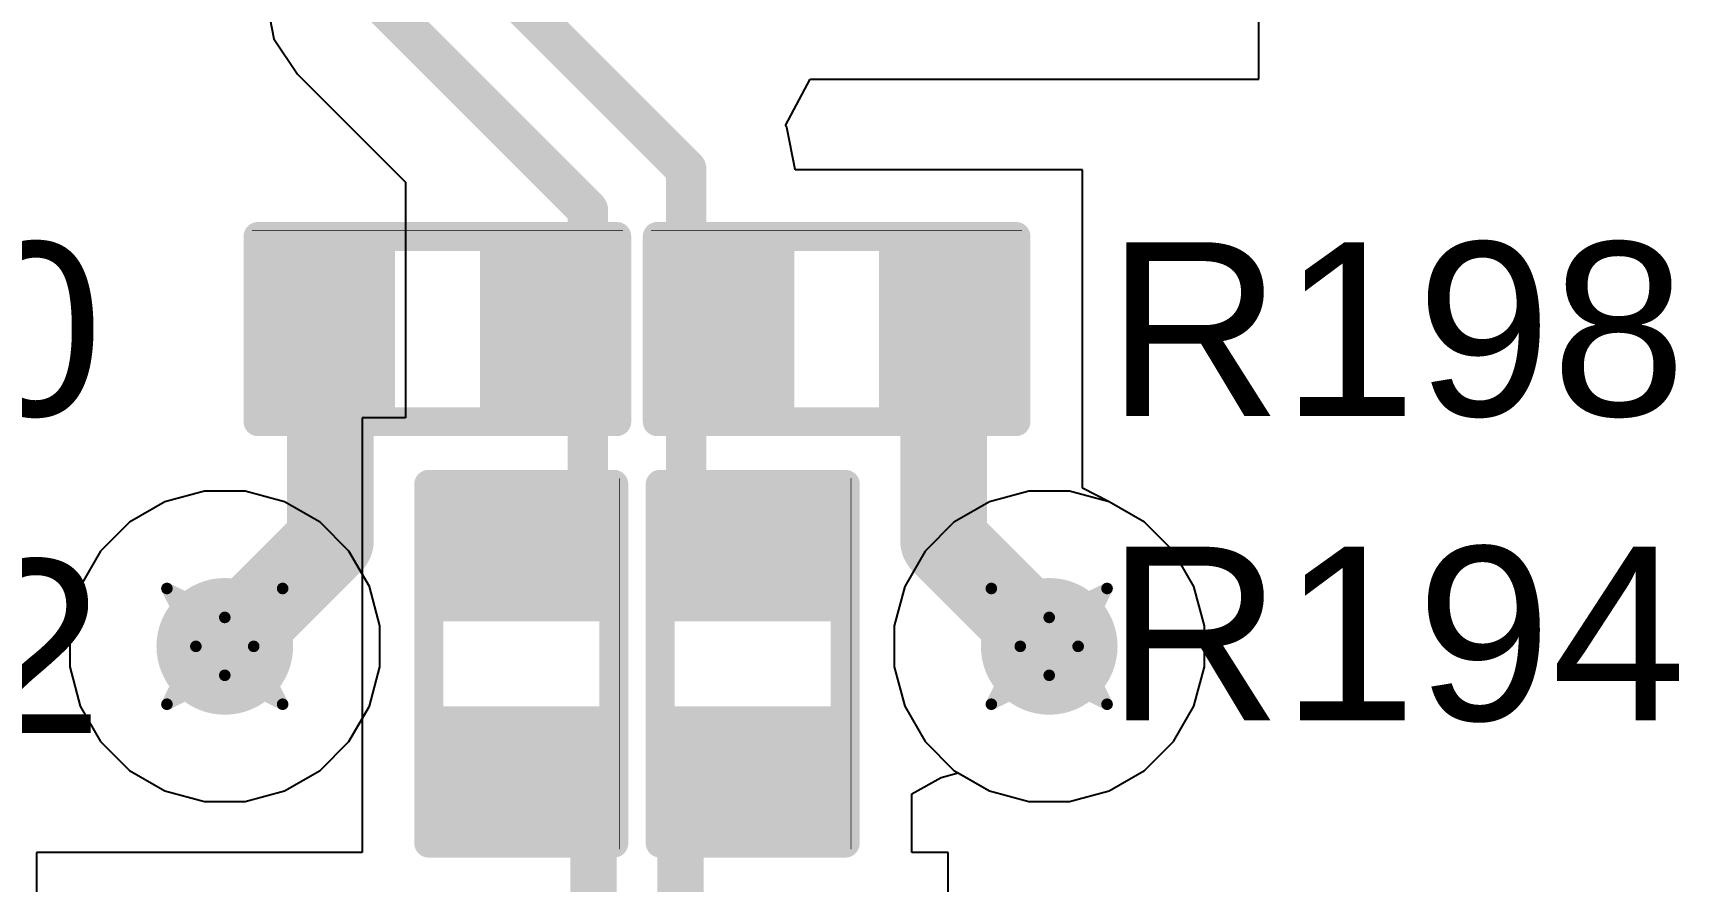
# Model space of a CAD drawing. Header units: inches. Extents: x -36 to 349, y -11 to 240.
# Drawn here: x 40.05 to 47.28, y 102.73 to 106.46 of the extents above; entities that cross this region are included whole.
import ezdxf

# ---------------------------------------------------------------- set-up
doc = ezdxf.new("R2010")
doc.units = ezdxf.units.IN
for name, color, linetype in [('Bottom Layer', 5, 'Continuous'), ('Drill Drawing', 1, 'Continuous'), ('Layer 1', 16, 'Continuous'), ('Layer 2', 76, 'Continuous'), ('Top Layer', 1, 'Continuous'), ('Top Overlay', 2, 'Continuous'), ('Top Paste', 8, 'Continuous'), ('Top Solder', 216, 'Continuous'), ('Via Holes', 16, 'Continuous')]:
    doc.layers.add(name, color=color, linetype=linetype)
doc.styles.add('Arial', font='', dxfattribs={"height": 0.2})
doc.styles.get('Arial').set_extended_font_data('Arial')

# ---------------------------------------------------------------- blocks, each defined once
blk = doc.blocks.new('R___0402_194')
at = {"layer": 'Top Layer'}
for points in [[(-0.6985, -0.3175), (-0.6985, 0.3175), (-0.2413, 0.3175), (-0.2413, -0.3175)], [(0.2413, -0.3175), (0.2413, 0.3175), (0.6985, 0.3175), (0.6985, -0.3175)]]:
    blk.add_hatch(color=1, dxfattribs=at).paths.add_polyline_path(points)
at = {"layer": 'Top Paste'}
for points in [[(-0.6985, -0.3175), (-0.6985, 0.3175), (-0.2413, 0.3175), (-0.2413, -0.3175)], [(0.2413, -0.3175), (0.2413, 0.3175), (0.6985, 0.3175), (0.6985, -0.3175)]]:
    blk.add_hatch(color=8, dxfattribs=at).paths.add_polyline_path(points)
at = {"layer": 'Top Solder'}
for points in [[(-0.7535, -0.3725), (-0.7535, 0.3725), (-0.1863, 0.3725), (-0.1863, -0.3725)], [(0.1863, -0.3725), (0.1863, 0.3725), (0.7535, 0.3725), (0.7535, -0.3725)]]:
    blk.add_hatch(color=216, dxfattribs=at).paths.add_polyline_path(points)
at = {"layer": 'Top Overlay'}
for points in [[(-0.7874, 0.4064, 0.127, 0.127, 0), (-0.7874, -0.4064, 0.127, 0.127, 0)], [(0.7874, 0.4064, 0.127, 0.127, 0), (-0.7874, 0.4064, 0.127, 0.127, 0)], [(0.7874, 0.4064, 0.127, 0.127, 0), (0.7874, -0.4064, 0.127, 0.127, 0)], [(0.7874, -0.4064, 0.127, 0.127, 0), (-0.7874, -0.4064, 0.127, 0.127, 0)], [(0.8128, -0.4318, 0.00323, 0.00323, 0), (-0.8128, -0.4318, 0.00323, 0.00323, 0)]]:
    blk.add_lwpolyline(points, format="xyseb", dxfattribs=at)
for points in [[(-0.8192, 0.4064, 0.0635, 0.0635, 1), (-0.7557, 0.4064, 0.0635, 0.0635, 1)], [(-0.8192, 0.4064, 0.0635, 0.0635, 1), (-0.7557, 0.4064, 0.0635, 0.0635, 1)], [(0.7556, 0.4064, 0.0635, 0.0635, 1), (0.8191, 0.4064, 0.0635, 0.0635, 1)], [(0.7556, 0.4064, 0.0635, 0.0635, 1), (0.8191, 0.4064, 0.0635, 0.0635, 1)], [(-0.8192, -0.4064, 0.0635, 0.0635, 1), (-0.7557, -0.4064, 0.0635, 0.0635, 1)], [(-0.8192, -0.4064, 0.0635, 0.0635, 1), (-0.7557, -0.4064, 0.0635, 0.0635, 1)], [(0.7556, -0.4064, 0.0635, 0.0635, 1), (0.8191, -0.4064, 0.0635, 0.0635, 1)], [(0.7556, -0.4064, 0.0635, 0.0635, 1), (0.8191, -0.4064, 0.0635, 0.0635, 1)], [(-0.8136, -0.4318, 0.00161, 0.00161, 1), (-0.812, -0.4318, 0.00161, 0.00161, 1)], [(0.812, -0.4318, 0.00161, 0.00161, 1), (0.8136, -0.4318, 0.00161, 0.00161, 1)]]:
    blk.add_lwpolyline(points, format="xyseb", close=True, dxfattribs=at)
blk = doc.blocks.new('R___0402_196')
at = {"layer": 'Top Layer'}
for points in [[(-0.6985, -0.3175), (-0.6985, 0.3175), (-0.2413, 0.3175), (-0.2413, -0.3175)], [(0.2413, -0.3175), (0.2413, 0.3175), (0.6985, 0.3175), (0.6985, -0.3175)]]:
    blk.add_hatch(color=1, dxfattribs=at).paths.add_polyline_path(points)
at = {"layer": 'Top Paste'}
for points in [[(-0.6985, -0.3175), (-0.6985, 0.3175), (-0.2413, 0.3175), (-0.2413, -0.3175)], [(0.2413, -0.3175), (0.2413, 0.3175), (0.6985, 0.3175), (0.6985, -0.3175)]]:
    blk.add_hatch(color=8, dxfattribs=at).paths.add_polyline_path(points)
at = {"layer": 'Top Solder'}
for points in [[(-0.7535, -0.3725), (-0.7535, 0.3725), (-0.1863, 0.3725), (-0.1863, -0.3725)], [(0.1863, -0.3725), (0.1863, 0.3725), (0.7535, 0.3725), (0.7535, -0.3725)]]:
    blk.add_hatch(color=216, dxfattribs=at).paths.add_polyline_path(points)
at = {"layer": 'Top Overlay'}
for points in [[(-0.7874, 0.4064, 0.127, 0.127, 0), (-0.7874, -0.4064, 0.127, 0.127, 0)], [(-0.7874, 0.4064, 0.127, 0.127, 0), (0.7874, 0.4064, 0.127, 0.127, 0)], [(0.7874, 0.4064, 0.127, 0.127, 0), (0.7874, -0.4064, 0.127, 0.127, 0)], [(-0.7874, -0.4064, 0.127, 0.127, 0), (0.7874, -0.4064, 0.127, 0.127, 0)], [(-0.8128, -0.4318, 0.00323, 0.00323, 0), (0.8128, -0.4318, 0.00323, 0.00323, 0)]]:
    blk.add_lwpolyline(points, format="xyseb", dxfattribs=at)
for points in [[(-0.8191, 0.4064, 0.0635, 0.0635, 1), (-0.7556, 0.4064, 0.0635, 0.0635, 1)], [(-0.8191, 0.4064, 0.0635, 0.0635, 1), (-0.7556, 0.4064, 0.0635, 0.0635, 1)], [(0.7557, 0.4064, 0.0635, 0.0635, 1), (0.8192, 0.4064, 0.0635, 0.0635, 1)], [(0.7557, 0.4064, 0.0635, 0.0635, 1), (0.8192, 0.4064, 0.0635, 0.0635, 1)], [(-0.8191, -0.4064, 0.0635, 0.0635, 1), (-0.7556, -0.4064, 0.0635, 0.0635, 1)], [(-0.8191, -0.4064, 0.0635, 0.0635, 1), (-0.7556, -0.4064, 0.0635, 0.0635, 1)], [(0.7557, -0.4064, 0.0635, 0.0635, 1), (0.8192, -0.4064, 0.0635, 0.0635, 1)], [(0.7557, -0.4064, 0.0635, 0.0635, 1), (0.8192, -0.4064, 0.0635, 0.0635, 1)], [(-0.8136, -0.4318, 0.00161, 0.00161, 1), (-0.812, -0.4318, 0.00161, 0.00161, 1)], [(0.812, -0.4318, 0.00161, 0.00161, 1), (0.8136, -0.4318, 0.00161, 0.00161, 1)]]:
    blk.add_lwpolyline(points, format="xyseb", close=True, dxfattribs=at)
blk = doc.blocks.new('R___0402_197')
at = {"layer": 'Top Layer'}
for points in [[(-0.6985, -0.3175), (-0.6985, 0.3175), (-0.2413, 0.3175), (-0.2413, -0.3175)], [(0.2413, -0.3175), (0.2413, 0.3175), (0.6985, 0.3175), (0.6985, -0.3175)]]:
    blk.add_hatch(color=1, dxfattribs=at).paths.add_polyline_path(points)
at = {"layer": 'Top Paste'}
for points in [[(-0.6985, -0.3175), (-0.6985, 0.3175), (-0.2413, 0.3175), (-0.2413, -0.3175)], [(0.2413, -0.3175), (0.2413, 0.3175), (0.6985, 0.3175), (0.6985, -0.3175)]]:
    blk.add_hatch(color=8, dxfattribs=at).paths.add_polyline_path(points)
at = {"layer": 'Top Solder'}
for points in [[(-0.7535, -0.3725), (-0.7535, 0.3725), (-0.1863, 0.3725), (-0.1863, -0.3725)], [(0.1863, -0.3725), (0.1863, 0.3725), (0.7535, 0.3725), (0.7535, -0.3725)]]:
    blk.add_hatch(color=216, dxfattribs=at).paths.add_polyline_path(points)
at = {"layer": 'Top Overlay'}
for points in [[(-0.7874, 0.4064, 0.127, 0.127, 0), (-0.7874, -0.4064, 0.127, 0.127, 0)], [(-0.7874, 0.4064, 0.127, 0.127, 0), (0.7874, 0.4064, 0.127, 0.127, 0)], [(0.7874, 0.4064, 0.127, 0.127, 0), (0.7874, -0.4064, 0.127, 0.127, 0)], [(-0.7874, -0.4064, 0.127, 0.127, 0), (0.7874, -0.4064, 0.127, 0.127, 0)], [(-0.8128, -0.4318, 0.00323, 0.00323, 0), (0.8128, -0.4318, 0.00323, 0.00323, 0)]]:
    blk.add_lwpolyline(points, format="xyseb", dxfattribs=at)
for points in [[(-0.8191, 0.4064, 0.0635, 0.0635, 1), (-0.7556, 0.4064, 0.0635, 0.0635, 1)], [(-0.8191, 0.4064, 0.0635, 0.0635, 1), (-0.7556, 0.4064, 0.0635, 0.0635, 1)], [(0.7557, 0.4064, 0.0635, 0.0635, 1), (0.8192, 0.4064, 0.0635, 0.0635, 1)], [(0.7557, 0.4064, 0.0635, 0.0635, 1), (0.8192, 0.4064, 0.0635, 0.0635, 1)], [(-0.8191, -0.4064, 0.0635, 0.0635, 1), (-0.7556, -0.4064, 0.0635, 0.0635, 1)], [(-0.8191, -0.4064, 0.0635, 0.0635, 1), (-0.7556, -0.4064, 0.0635, 0.0635, 1)], [(0.7557, -0.4064, 0.0635, 0.0635, 1), (0.8192, -0.4064, 0.0635, 0.0635, 1)], [(0.7557, -0.4064, 0.0635, 0.0635, 1), (0.8192, -0.4064, 0.0635, 0.0635, 1)], [(-0.8136, -0.4318, 0.00161, 0.00161, 1), (-0.812, -0.4318, 0.00161, 0.00161, 1)], [(0.812, -0.4318, 0.00161, 0.00161, 1), (0.8136, -0.4318, 0.00161, 0.00161, 1)]]:
    blk.add_lwpolyline(points, format="xyseb", close=True, dxfattribs=at)
blk = doc.blocks.new('R___0402_198')
at = {"layer": 'Top Layer'}
for points in [[(-0.6985, -0.3175), (-0.6985, 0.3175), (-0.2413, 0.3175), (-0.2413, -0.3175)], [(0.2413, -0.3175), (0.2413, 0.3175), (0.6985, 0.3175), (0.6985, -0.3175)]]:
    blk.add_hatch(color=1, dxfattribs=at).paths.add_polyline_path(points)
at = {"layer": 'Top Paste'}
for points in [[(-0.6985, -0.3175), (-0.6985, 0.3175), (-0.2413, 0.3175), (-0.2413, -0.3175)], [(0.2413, -0.3175), (0.2413, 0.3175), (0.6985, 0.3175), (0.6985, -0.3175)]]:
    blk.add_hatch(color=8, dxfattribs=at).paths.add_polyline_path(points)
at = {"layer": 'Top Solder'}
for points in [[(-0.7535, -0.3725), (-0.7535, 0.3725), (-0.1863, 0.3725), (-0.1863, -0.3725)], [(0.1863, -0.3725), (0.1863, 0.3725), (0.7535, 0.3725), (0.7535, -0.3725)]]:
    blk.add_hatch(color=216, dxfattribs=at).paths.add_polyline_path(points)
at = {"layer": 'Top Overlay'}
for points in [[(-0.7874, 0.4064, 0.127, 0.127, 0), (-0.7874, -0.4064, 0.127, 0.127, 0)], [(0.7874, 0.4064, 0.127, 0.127, 0), (-0.7874, 0.4064, 0.127, 0.127, 0)], [(0.7874, 0.4064, 0.127, 0.127, 0), (0.7874, -0.4064, 0.127, 0.127, 0)], [(0.7874, -0.4064, 0.127, 0.127, 0), (-0.7874, -0.4064, 0.127, 0.127, 0)], [(0.8128, -0.4318, 0.00323, 0.00323, 0), (-0.8128, -0.4318, 0.00323, 0.00323, 0)]]:
    blk.add_lwpolyline(points, format="xyseb", dxfattribs=at)
for points in [[(-0.8191, 0.4064, 0.0635, 0.0635, 1), (-0.7556, 0.4064, 0.0635, 0.0635, 1)], [(-0.8191, 0.4064, 0.0635, 0.0635, 1), (-0.7556, 0.4064, 0.0635, 0.0635, 1)], [(0.7557, 0.4064, 0.0635, 0.0635, 1), (0.8192, 0.4064, 0.0635, 0.0635, 1)], [(0.7557, 0.4064, 0.0635, 0.0635, 1), (0.8192, 0.4064, 0.0635, 0.0635, 1)], [(-0.8191, -0.4064, 0.0635, 0.0635, 1), (-0.7556, -0.4064, 0.0635, 0.0635, 1)], [(-0.8191, -0.4064, 0.0635, 0.0635, 1), (-0.7556, -0.4064, 0.0635, 0.0635, 1)], [(0.7557, -0.4064, 0.0635, 0.0635, 1), (0.8192, -0.4064, 0.0635, 0.0635, 1)], [(0.7557, -0.4064, 0.0635, 0.0635, 1), (0.8192, -0.4064, 0.0635, 0.0635, 1)], [(-0.8136, -0.4318, 0.00161, 0.00161, 1), (-0.812, -0.4318, 0.00161, 0.00161, 1)], [(0.812, -0.4318, 0.00161, 0.00161, 1), (0.8136, -0.4318, 0.00161, 0.00161, 1)]]:
    blk.add_lwpolyline(points, format="xyseb", close=True, dxfattribs=at)

msp = doc.modelspace()

# ---------------------------------------------------------------- hatches: boundary and pattern name
at = {"layer": 'Bottom Layer'}
h = msp.add_hatch(color=5, dxfattribs=at)
edge = h.paths.add_edge_path()
edge.add_arc((40.8967, 103.7635), 0.3, 0, 360)
h = msp.add_hatch(color=5, dxfattribs=at)
edge = h.paths.add_edge_path()
edge.add_arc((44.5161, 103.7635), 0.3, 0, 360)
at = {"layer": 'Layer 1'}
h = msp.add_hatch(color=16, dxfattribs=at)
edge = h.paths.add_edge_path()
edge.add_arc((40.8967, 103.7635), 0.3, 0, 360)
h = msp.add_hatch(color=16, dxfattribs=at)
edge = h.paths.add_edge_path()
edge.add_arc((44.5161, 103.7635), 0.3, 0, 360)
at = {"layer": 'Layer 2'}
h = msp.add_hatch(color=76, dxfattribs=at)
edge = h.paths.add_edge_path()
edge.add_arc((40.8967, 103.7635), 0.3, 0, 360)
h = msp.add_hatch(color=76, dxfattribs=at)
edge = h.paths.add_edge_path()
edge.add_arc((44.5161, 103.7635), 0.3, 0, 360)
at = {"layer": 'Top Layer'}
h = msp.add_hatch(color=1, dxfattribs=at)
edge = h.paths.add_edge_path()
edge.add_arc((40.8967, 103.7635), 0.3, 0, 360)
h = msp.add_hatch(color=1, dxfattribs=at)
edge = h.paths.add_edge_path()
edge.add_arc((44.5161, 103.7635), 0.3, 0, 360)
at = {"layer": 'Via Holes'}
h = msp.add_hatch(color=7, dxfattribs=at)
edge = h.paths.add_edge_path()
edge.add_arc((40.8967, 103.7635), 0.15, 0, 360)
h = msp.add_hatch(color=7, dxfattribs=at)
edge = h.paths.add_edge_path()
edge.add_arc((44.5161, 103.7635), 0.15, 0, 360)

# ---------------------------------------------------------------- linework, layer by layer
at = {"layer": 'Bottom Layer'}
for p, q in [((44.4265, 104.4445), (44.2533, 104.3981)), ((44.6058, 104.4445), (44.4265, 104.4445)), ((44.779, 104.3981), (44.6058, 104.4445)), ((44.2533, 104.3981), (44.098, 104.3084)), ((44.9343, 104.3084), (44.779, 104.3981)), ((44.098, 104.3084), (43.9712, 104.1816)), ((45.0611, 104.1816), (44.9343, 104.3084)), ((43.9712, 104.1816), (43.8816, 104.0264)), ((45.1507, 104.0264), (45.0611, 104.1816)), ((43.8816, 104.0264), (43.8351, 103.8532)), ((45.1971, 103.8532), (45.1507, 104.0264)), ((43.8351, 103.8532), (43.8351, 103.6738)), ((45.1971, 103.6738), (45.1971, 103.8532)), ((43.8351, 103.6738), (43.8816, 103.5006)), ((45.1507, 103.5006), (45.1971, 103.6738)), ((43.8816, 103.5006), (43.9712, 103.3454)), ((45.0611, 103.3454), (45.1507, 103.5006)), ((43.9712, 103.3454), (44.098, 103.2186)), ((44.9343, 103.2186), (45.0611, 103.3454)), ((44.098, 103.2186), (44.2533, 103.1289)), ((44.779, 103.1289), (44.9343, 103.2186)), ((44.2533, 103.1289), (44.4265, 103.0825)), ((44.6058, 103.0825), (44.779, 103.1289)), ((44.4265, 103.0825), (44.6058, 103.0825))]:
    msp.add_line(p, q, dxfattribs=at)
at = {"layer": 'Drill Drawing'}
for points in [[(40.6427, 104.0175, 0.0508, 0.0508, 0), (40.8967, 103.8905, 0.0508, 0.0508, 0)], [(40.6427, 104.0175, 0.0508, 0.0508, 0), (40.7697, 103.7635, 0.0508, 0.0508, 0)], [(40.8967, 103.8905, 0.0508, 0.0508, 0), (41.1507, 104.0175, 0.0508, 0.0508, 0)], [(41.0237, 103.7635, 0.0508, 0.0508, 0), (41.1507, 104.0175, 0.0508, 0.0508, 0)], [(44.2621, 104.0175, 0.0508, 0.0508, 0), (44.5161, 103.8905, 0.0508, 0.0508, 0)], [(44.2621, 104.0175, 0.0508, 0.0508, 0), (44.3891, 103.7635, 0.0508, 0.0508, 0)], [(44.5161, 103.8905, 0.0508, 0.0508, 0), (44.7701, 104.0175, 0.0508, 0.0508, 0)], [(44.6431, 103.7635, 0.0508, 0.0508, 0), (44.7701, 104.0175, 0.0508, 0.0508, 0)], [(40.6427, 103.5095, 0.0508, 0.0508, 0), (40.7697, 103.7635, 0.0508, 0.0508, 0)], [(41.0237, 103.7635, 0.0508, 0.0508, 0), (41.1507, 103.5095, 0.0508, 0.0508, 0)], [(44.2621, 103.5095, 0.0508, 0.0508, 0), (44.3891, 103.7635, 0.0508, 0.0508, 0)], [(44.6431, 103.7635, 0.0508, 0.0508, 0), (44.7701, 103.5095, 0.0508, 0.0508, 0)], [(40.6427, 103.5095, 0.0508, 0.0508, 0), (40.8967, 103.6365, 0.0508, 0.0508, 0)], [(40.8967, 103.6365, 0.0508, 0.0508, 0), (41.1507, 103.5095, 0.0508, 0.0508, 0)], [(44.2621, 103.5095, 0.0508, 0.0508, 0), (44.5161, 103.6365, 0.0508, 0.0508, 0)], [(44.5161, 103.6365, 0.0508, 0.0508, 0), (44.7701, 103.5095, 0.0508, 0.0508, 0)]]:
    msp.add_lwpolyline(points, format="xyseb", dxfattribs=at)
for points in [[(40.63, 104.0175, 0.0254, 0.0254, 1), (40.6554, 104.0175, 0.0254, 0.0254, 1)], [(40.63, 104.0175, 0.0254, 0.0254, 1), (40.6554, 104.0175, 0.0254, 0.0254, 1)], [(41.138, 104.0175, 0.0254, 0.0254, 1), (41.1634, 104.0175, 0.0254, 0.0254, 1)], [(41.138, 104.0175, 0.0254, 0.0254, 1), (41.1634, 104.0175, 0.0254, 0.0254, 1)], [(44.2494, 104.0175, 0.0254, 0.0254, 1), (44.2748, 104.0175, 0.0254, 0.0254, 1)], [(44.2494, 104.0175, 0.0254, 0.0254, 1), (44.2748, 104.0175, 0.0254, 0.0254, 1)], [(44.7574, 104.0175, 0.0254, 0.0254, 1), (44.7828, 104.0175, 0.0254, 0.0254, 1)], [(44.7574, 104.0175, 0.0254, 0.0254, 1), (44.7828, 104.0175, 0.0254, 0.0254, 1)], [(40.884, 103.8905, 0.0254, 0.0254, 1), (40.9094, 103.8905, 0.0254, 0.0254, 1)], [(40.884, 103.8905, 0.0254, 0.0254, 1), (40.9094, 103.8905, 0.0254, 0.0254, 1)], [(44.5034, 103.8905, 0.0254, 0.0254, 1), (44.5288, 103.8905, 0.0254, 0.0254, 1)], [(44.5034, 103.8905, 0.0254, 0.0254, 1), (44.5288, 103.8905, 0.0254, 0.0254, 1)], [(40.757, 103.7635, 0.0254, 0.0254, 1), (40.7824, 103.7635, 0.0254, 0.0254, 1)], [(40.757, 103.7635, 0.0254, 0.0254, 1), (40.7824, 103.7635, 0.0254, 0.0254, 1)], [(41.011, 103.7635, 0.0254, 0.0254, 1), (41.0364, 103.7635, 0.0254, 0.0254, 1)], [(41.011, 103.7635, 0.0254, 0.0254, 1), (41.0364, 103.7635, 0.0254, 0.0254, 1)], [(44.3764, 103.7635, 0.0254, 0.0254, 1), (44.4018, 103.7635, 0.0254, 0.0254, 1)], [(44.3764, 103.7635, 0.0254, 0.0254, 1), (44.4018, 103.7635, 0.0254, 0.0254, 1)], [(44.6304, 103.7635, 0.0254, 0.0254, 1), (44.6558, 103.7635, 0.0254, 0.0254, 1)], [(44.6304, 103.7635, 0.0254, 0.0254, 1), (44.6558, 103.7635, 0.0254, 0.0254, 1)], [(40.884, 103.6365, 0.0254, 0.0254, 1), (40.9094, 103.6365, 0.0254, 0.0254, 1)], [(40.884, 103.6365, 0.0254, 0.0254, 1), (40.9094, 103.6365, 0.0254, 0.0254, 1)], [(44.5034, 103.6365, 0.0254, 0.0254, 1), (44.5288, 103.6365, 0.0254, 0.0254, 1)], [(44.5034, 103.6365, 0.0254, 0.0254, 1), (44.5288, 103.6365, 0.0254, 0.0254, 1)], [(40.63, 103.5095, 0.0254, 0.0254, 1), (40.6554, 103.5095, 0.0254, 0.0254, 1)], [(40.63, 103.5095, 0.0254, 0.0254, 1), (40.6554, 103.5095, 0.0254, 0.0254, 1)], [(41.138, 103.5095, 0.0254, 0.0254, 1), (41.1634, 103.5095, 0.0254, 0.0254, 1)], [(41.138, 103.5095, 0.0254, 0.0254, 1), (41.1634, 103.5095, 0.0254, 0.0254, 1)], [(44.2494, 103.5095, 0.0254, 0.0254, 1), (44.2748, 103.5095, 0.0254, 0.0254, 1)], [(44.2494, 103.5095, 0.0254, 0.0254, 1), (44.2748, 103.5095, 0.0254, 0.0254, 1)], [(44.7574, 103.5095, 0.0254, 0.0254, 1), (44.7828, 103.5095, 0.0254, 0.0254, 1)], [(44.7574, 103.5095, 0.0254, 0.0254, 1), (44.7828, 103.5095, 0.0254, 0.0254, 1)]]:
    msp.add_lwpolyline(points, format="xyseb", close=True, dxfattribs=at)
at = {"layer": 'Layer 1'}
for p, q in [((44.4265, 104.4445), (44.2533, 104.3981)), ((44.6058, 104.4445), (44.4265, 104.4445)), ((44.779, 104.3981), (44.6058, 104.4445)), ((44.2533, 104.3981), (44.098, 104.3084)), ((44.9343, 104.3084), (44.779, 104.3981)), ((44.098, 104.3084), (43.9712, 104.1816)), ((45.0611, 104.1816), (44.9343, 104.3084)), ((43.9712, 104.1816), (43.8816, 104.0264)), ((45.1507, 104.0264), (45.0611, 104.1816)), ((43.8816, 104.0264), (43.8351, 103.8532)), ((45.1971, 103.8532), (45.1507, 104.0264)), ((43.8351, 103.8532), (43.8351, 103.6738)), ((45.1971, 103.6738), (45.1971, 103.8532)), ((43.8351, 103.6738), (43.8816, 103.5006)), ((45.1507, 103.5006), (45.1971, 103.6738)), ((43.8816, 103.5006), (43.9712, 103.3454)), ((45.0611, 103.3454), (45.1507, 103.5006)), ((43.9712, 103.3454), (44.098, 103.2186)), ((44.9343, 103.2186), (45.0611, 103.3454)), ((44.098, 103.2186), (44.2533, 103.1289)), ((44.779, 103.1289), (44.9343, 103.2186)), ((44.2533, 103.1289), (44.4265, 103.0825)), ((44.6058, 103.0825), (44.779, 103.1289)), ((44.4265, 103.0825), (44.6058, 103.0825))]:
    msp.add_line(p, q, dxfattribs=at)
at = {"layer": 'Layer 2'}
for p, q in [((40.807, 104.4445), (40.6338, 104.3981)), ((40.9863, 104.4445), (40.807, 104.4445)), ((41.1595, 104.3981), (40.9863, 104.4445)), ((40.6338, 104.3981), (40.4785, 104.3084)), ((41.3148, 104.3084), (41.1595, 104.3981)), ((40.4785, 104.3084), (40.3517, 104.1816)), ((41.4416, 104.1816), (41.3148, 104.3084)), ((40.3517, 104.1816), (40.2621, 104.0264)), ((41.5313, 104.0264), (41.4416, 104.1816)), ((40.2621, 104.0264), (40.2157, 103.8532)), ((41.5777, 103.8532), (41.5313, 104.0264)), ((40.2157, 103.8532), (40.2157, 103.6738)), ((41.5777, 103.6738), (41.5777, 103.8532)), ((40.2157, 103.6738), (40.2621, 103.5006)), ((41.5313, 103.5006), (41.5777, 103.6738)), ((40.2621, 103.5006), (40.3517, 103.3454)), ((41.4416, 103.3454), (41.5313, 103.5006)), ((40.3517, 103.3454), (40.4785, 103.2186)), ((41.3148, 103.2186), (41.4416, 103.3454)), ((40.4785, 103.2186), (40.6338, 103.1289)), ((41.1595, 103.1289), (41.3148, 103.2186)), ((40.6338, 103.1289), (40.807, 103.0825)), ((40.9863, 103.0825), (41.1595, 103.1289)), ((40.807, 103.0825), (40.9863, 103.0825))]:
    msp.add_line(p, q, dxfattribs=at)
at = {"layer": 'Top Layer'}
for p, q in [((45.4369, 106.2527), (45.4369, 107.9037)), ((41.0763, 106.6131), (41.1127, 106.4298)), ((41.1127, 106.4298), (41.2166, 106.2744)), ((41.2166, 106.2744), (41.6904, 105.8006)), ((43.3587, 106.0495), (43.4673, 106.2527)), ((43.4673, 106.2527), (45.4369, 106.2527)), ((43.3649, 106.0402), (43.3587, 106.0495)), ((43.4014, 105.8569), (43.3649, 106.0402)), ((43.4014, 105.8545), (43.4014, 105.8569)), ((44.6622, 105.8545), (43.4014, 105.8545)), ((44.6622, 104.4575), (44.6622, 105.8545)), ((41.6904, 105.8006), (41.6904, 104.7668)), ((41.6904, 104.7668), (41.4999, 104.7668)), ((41.4999, 104.7668), (41.4999, 103.5476)), ((44.779, 104.3981), (44.6622, 104.4575)), ((44.9343, 104.3084), (44.779, 104.3981)), ((45.0611, 104.1816), (44.9343, 104.3084)), ((45.1507, 104.0264), (45.0611, 104.1816)), ((45.1971, 103.8532), (45.1507, 104.0264)), ((45.1971, 103.6738), (45.1971, 103.8532)), ((45.1507, 103.5006), (45.1971, 103.6738)), ((41.4999, 103.5476), (41.4999, 102.8582)), ((45.0611, 103.3454), (45.1507, 103.5006)), ((44.9343, 103.2186), (45.0611, 103.3454)), ((44.0413, 103.1873), (44.1161, 103.2081)), ((44.1161, 103.2081), (44.2533, 103.1289)), ((44.779, 103.1289), (44.9343, 103.2186)), ((43.9129, 103.1163), (44.0413, 103.1873)), ((44.2533, 103.1289), (44.4265, 103.0825)), ((44.6058, 103.0825), (44.779, 103.1289)), ((43.9129, 102.8582), (43.9129, 103.1163)), ((44.4265, 103.0825), (44.6058, 103.0825)), ((41.4999, 102.8582), (40.0704, 102.8582)), ((40.0704, 102.8582), (40.0704, 102.4099)), ((44.0724, 102.8582), (43.9129, 102.8582)), ((44.0724, 100.7962), (44.0724, 102.8582))]:
    msp.add_line(p, q, dxfattribs=at)
for points in [[(41.9872, 106.792, 0.1778, 0.1778, 0), (42.9223, 105.8569, 0.1778, 0.1778, 0)], [(41.5554, 106.6131, 0.1778, 0.1778, 0), (42.4905, 105.678, 0.1778, 0.1778, 0)], [(42.9223, 104.4366, 0.1778, 0.1778, 0), (42.9223, 105.8569, 0.1778, 0.1778, 0)], [(42.4905, 104.4366, 0.1778, 0.1778, 0), (42.4905, 105.678, 0.1778, 0.1778, 0)], [(41.3602, 104.2271, 0.381, 0.381, 0), (41.3602, 105.156, 0.381, 0.381, 0)], [(44.0526, 104.2271, 0.381, 0.381, 0), (44.0526, 105.156, 0.381, 0.381, 0)], [(42.2873, 104.2334, 0.1778, 0.1778, 0), (42.4905, 104.4366, 0.1778, 0.1778, 0)], [(42.4905, 104.4366, 0.1778, 0.1778, 0), (42.4905, 104.4366, 0.1778, 0.1778, 0)], [(42.9223, 104.4366, 0.1778, 0.1778, 0), (43.1255, 104.2334, 0.1778, 0.1778, 0)], [(42.9223, 104.4366, 0.1778, 0.1778, 0), (43.1255, 104.2334, 0.1778, 0.1778, 0)], [(40.8967, 103.7635, 0.381, 0.381, 0), (41.3602, 104.2271, 0.381, 0.381, 0)], [(44.0526, 104.2271, 0.381, 0.381, 0), (44.5161, 103.7635, 0.381, 0.381, 0)], [(42.1984, 104.2334, 0.1778, 0.1778, 0), (42.2873, 104.2334, 0.1778, 0.1778, 0)], [(42.1984, 104.2334, 0.1778, 0.1778, 0), (42.2873, 104.2334, 0.1778, 0.1778, 0)], [(42.2873, 104.2334, 0.1778, 0.1778, 0), (42.2873, 104.2334, 0.1778, 0.1778, 0)], [(43.1255, 104.2334, 0.1778, 0.1778, 0), (43.2144, 104.2334, 0.1778, 0.1778, 0)], [(43.1255, 104.2334, 0.1778, 0.1778, 0), (43.2144, 104.2334, 0.1778, 0.1778, 0)], [(42.1984, 103.2174, 0.2032, 0.2032, 0), (42.2873, 103.2174, 0.2032, 0.2032, 0)], [(42.2873, 103.2174, 0.2032, 0.2032, 0), (42.5159, 102.9888, 0.2032, 0.2032, 0)], [(42.8969, 102.9888, 0.2032, 0.2032, 0), (43.1255, 103.2174, 0.2032, 0.2032, 0)], [(43.1255, 103.2174, 0.2032, 0.2032, 0), (43.2144, 103.2174, 0.2032, 0.2032, 0)], [(42.5159, 102.5717, 0.2032, 0.2032, 0), (42.5159, 102.9888, 0.2032, 0.2032, 0)], [(42.8969, 102.5717, 0.2032, 0.2032, 0), (42.8969, 102.9888, 0.2032, 0.2032, 0)]]:
    msp.add_lwpolyline(points, format="xyseb", dxfattribs=at)
for points in [[(42.8779, 105.8569, 0.0889, 0.0889, 1), (42.9668, 105.8569, 0.0889, 0.0889, 1)], [(42.8779, 105.8569, 0.0889, 0.0889, 1), (42.9668, 105.8569, 0.0889, 0.0889, 1)], [(42.4461, 105.678, 0.0889, 0.0889, 1), (42.535, 105.678, 0.0889, 0.0889, 1)], [(42.4461, 105.678, 0.0889, 0.0889, 1), (42.535, 105.678, 0.0889, 0.0889, 1)], [(41.265, 105.156, 0.1905, 0.1905, 1), (41.4555, 105.156, 0.1905, 0.1905, 1)], [(43.9573, 105.156, 0.1905, 0.1905, 1), (44.1478, 105.156, 0.1905, 0.1905, 1)], [(42.4461, 104.4366, 0.0889, 0.0889, 1), (42.535, 104.4366, 0.0889, 0.0889, 1)], [(42.446, 104.4366, 0.0889, 0.0889, 1), (42.5349, 104.4366, 0.0889, 0.0889, 1)], [(42.4461, 104.4366, 0.0889, 0.0889, 1), (42.535, 104.4366, 0.0889, 0.0889, 1)], [(42.446, 104.4366, 0.0889, 0.0889, 1), (42.5349, 104.4366, 0.0889, 0.0889, 1)], [(42.8779, 104.4366, 0.0889, 0.0889, 1), (42.9668, 104.4366, 0.0889, 0.0889, 1)], [(42.8778, 104.4366, 0.0889, 0.0889, 1), (42.9667, 104.4366, 0.0889, 0.0889, 1)], [(42.8779, 104.4366, 0.0889, 0.0889, 1), (42.9668, 104.4366, 0.0889, 0.0889, 1)], [(41.265, 104.2271, 0.1905, 0.1905, 1), (41.4555, 104.2271, 0.1905, 0.1905, 1)], [(41.265, 104.2271, 0.1905, 0.1905, 1), (41.4555, 104.2271, 0.1905, 0.1905, 1)], [(43.9573, 104.2271, 0.1905, 0.1905, 1), (44.1478, 104.2271, 0.1905, 0.1905, 1)], [(43.9573, 104.2271, 0.1905, 0.1905, 1), (44.1478, 104.2271, 0.1905, 0.1905, 1)], [(42.1539, 104.2334, 0.0889, 0.0889, 1), (42.2428, 104.2334, 0.0889, 0.0889, 1)], [(42.154, 104.2334, 0.0889, 0.0889, 1), (42.2429, 104.2334, 0.0889, 0.0889, 1)], [(42.2429, 104.2334, 0.0889, 0.0889, 1), (42.3318, 104.2334, 0.0889, 0.0889, 1)], [(42.2428, 104.2334, 0.0889, 0.0889, 1), (42.3317, 104.2334, 0.0889, 0.0889, 1)], [(42.2429, 104.2334, 0.0889, 0.0889, 1), (42.3318, 104.2334, 0.0889, 0.0889, 1)], [(42.2428, 104.2334, 0.0889, 0.0889, 1), (42.3317, 104.2334, 0.0889, 0.0889, 1)], [(42.2429, 104.2334, 0.0889, 0.0889, 1), (42.3318, 104.2334, 0.0889, 0.0889, 1)], [(43.0811, 104.2334, 0.0889, 0.0889, 1), (43.17, 104.2334, 0.0889, 0.0889, 1)], [(43.081, 104.2334, 0.0889, 0.0889, 1), (43.1699, 104.2334, 0.0889, 0.0889, 1)], [(43.081, 104.2334, 0.0889, 0.0889, 1), (43.1699, 104.2334, 0.0889, 0.0889, 1)], [(43.0811, 104.2334, 0.0889, 0.0889, 1), (43.17, 104.2334, 0.0889, 0.0889, 1)], [(43.17, 104.2334, 0.0889, 0.0889, 1), (43.2589, 104.2334, 0.0889, 0.0889, 1)], [(43.1699, 104.2334, 0.0889, 0.0889, 1), (43.2588, 104.2334, 0.0889, 0.0889, 1)], [(40.8014, 103.7635, 0.1905, 0.1905, 1), (40.9919, 103.7635, 0.1905, 0.1905, 1)], [(44.4209, 103.7635, 0.1905, 0.1905, 1), (44.6114, 103.7635, 0.1905, 0.1905, 1)], [(42.1476, 103.2174, 0.1016, 0.1016, 1), (42.2492, 103.2174, 0.1016, 0.1016, 1)], [(42.2365, 103.2174, 0.1016, 0.1016, 1), (42.3381, 103.2174, 0.1016, 0.1016, 1)], [(42.2365, 103.2174, 0.1016, 0.1016, 1), (42.3381, 103.2174, 0.1016, 0.1016, 1)], [(43.0747, 103.2174, 0.1016, 0.1016, 1), (43.1763, 103.2174, 0.1016, 0.1016, 1)], [(43.0747, 103.2174, 0.1016, 0.1016, 1), (43.1763, 103.2174, 0.1016, 0.1016, 1)], [(43.1636, 103.2174, 0.1016, 0.1016, 1), (43.2652, 103.2174, 0.1016, 0.1016, 1)], [(42.4651, 102.9888, 0.1016, 0.1016, 1), (42.5667, 102.9888, 0.1016, 0.1016, 1)], [(42.4651, 102.9888, 0.1016, 0.1016, 1), (42.5667, 102.9888, 0.1016, 0.1016, 1)], [(42.8461, 102.9888, 0.1016, 0.1016, 1), (42.9477, 102.9888, 0.1016, 0.1016, 1)], [(42.8461, 102.9888, 0.1016, 0.1016, 1), (42.9477, 102.9888, 0.1016, 0.1016, 1)]]:
    msp.add_lwpolyline(points, format="xyseb", close=True, dxfattribs=at)

# ---------------------------------------------------------------- block references
for name, p, rotation in [('R___0402_198', (41.8301, 105.156), 180), ('R___0402_194', (43.5827, 105.156), 180), ('R___0402_197', (42.1984, 103.6873), 90), ('R___0402_196', (43.2144, 103.6873), 90)]:
    msp.add_blockref(name, p, dxfattribs=dict(rotation=rotation))

# ---------------------------------------------------------------- texts
at = {"layer": 'Top Overlay', "style": 'Arial'}
for s, p in [('R190', (37.8173, 104.7751)), ('R198', (44.7679, 104.7751)), ('R194', (44.7679, 103.4389)), ('R192', (37.8173, 103.3826))]:
    msp.add_text(s, height=0.762, dxfattribs=at).set_placement(p)

doc.saveas('drawing.dxf')
